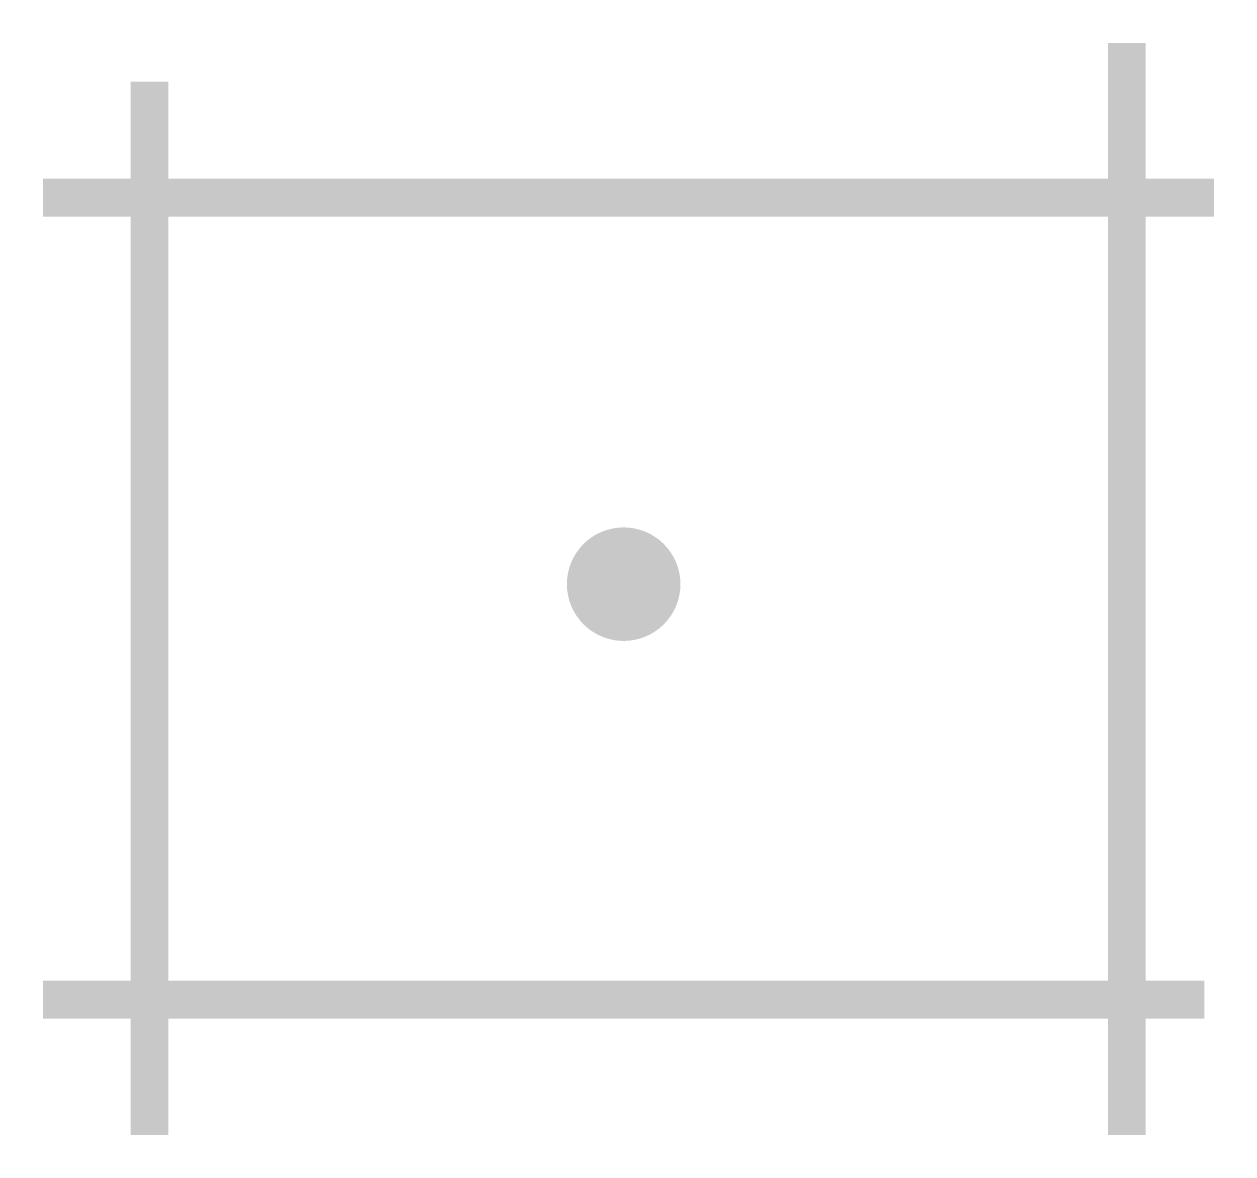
# Model space of a CAD drawing. Extents: x -0.01 to 3.19, y -0.05 to 2.93.
import ezdxf

# ---------------------------------------------------------------- set-up
doc = ezdxf.new("R2010")
doc.units = 0
doc.header["$MEASUREMENT"] = 0
doc.layers.get('0').update_dxf_attribs({"linetype": 'CONTINUOUS'})

msp = doc.modelspace()

# ---------------------------------------------------------------- linework, layer by layer
at = {"const_width": 0.1}
for points in [[(2.9074, 2.8804), (2.9074, -0.0042)], [(0.3259, 2.7783), (0.3259, -0.0042)], [(0.0448, 2.472), (3.1374, 2.472)], [(0.0448, 0.3532), (3.1118, 0.3532)]]:
    msp.add_lwpolyline(points, dxfattribs=at)
at = {"const_width": 0.15}
msp.add_lwpolyline([(1.5033, 1.4509, 1), (1.6533, 1.4509, 1)], format="xyb", close=True, dxfattribs=at)

doc.saveas('drawing.dxf')
